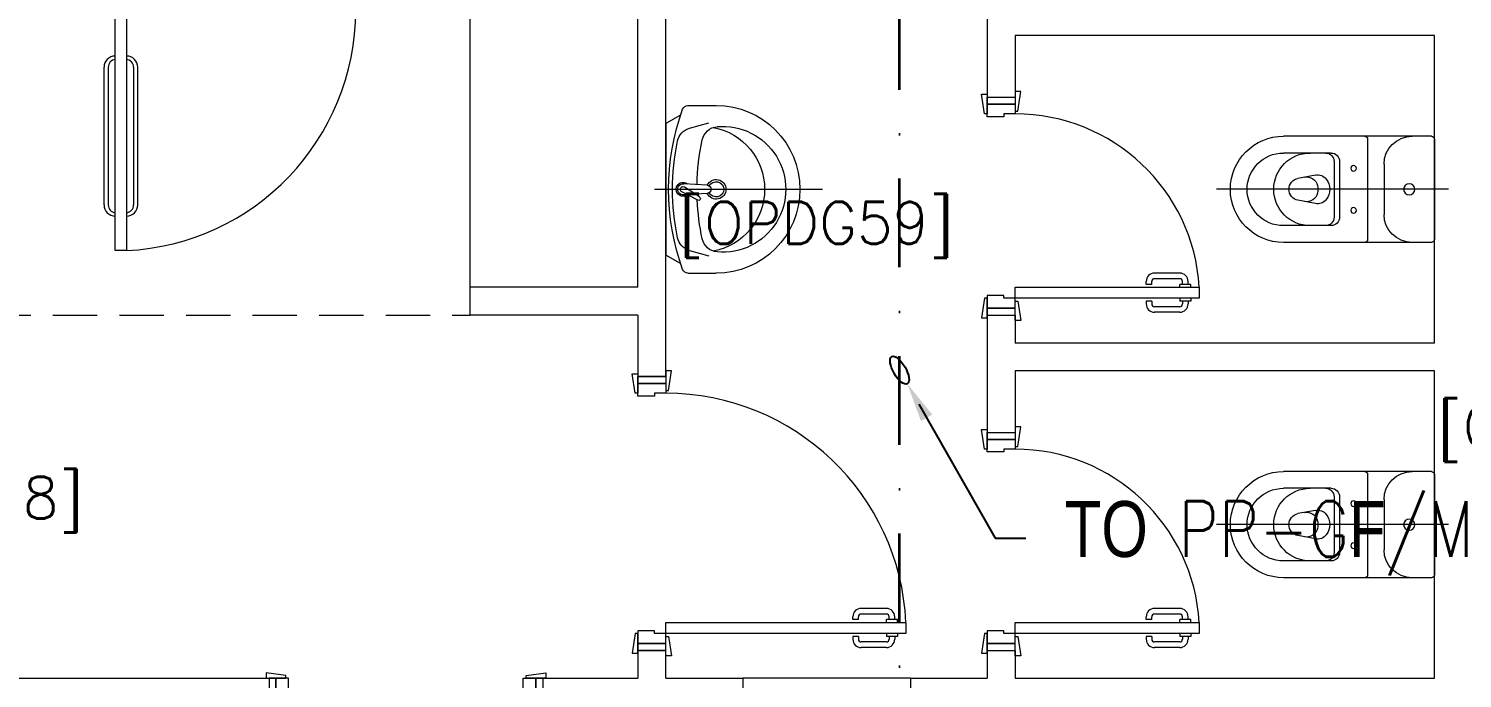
# Model space of a CAD drawing. Header units: inches. Extents: x -12418 to 242017, y -29325 to 19878.
# Drawn here: x 10488 to 15618, y 3883 to 6208 of the extents above; entities that cross this region are included whole.
import ezdxf
from ezdxf import colors
from ezdxf.entities.mleader import LeaderData, LeaderLine
from ezdxf.math import Vec2, Vec3

# ---------------------------------------------------------------- set-up
doc = ezdxf.new("R2010")
doc.units = ezdxf.units.IN
doc.header["$LTSCALE"] = 25
doc.header["$MEASUREMENT"] = 0
doc.linetypes.add('00-Ground Floor$0$HIDDEN', pattern=[9.525, 6.35, -3.175])
doc.linetypes.add('DASHDOT', pattern=[25.4, 12.7, -6.35, 0, -6.35])
doc.layers.get('0').update_dxf_attribs({"color": 8})
for name, color, linetype, lineweight in [('00-Ground Floor$0$72_EGR_BASE_TEXT', 252, 'Continuous', 5), ('00-Ground Floor$0$Aluminum', 251, 'Continuous', 5), ('00-Ground Floor$0$Proj', 251, 'Continuous', 5), ('00-Ground Floor$0$SANIT', 250, 'Continuous', 5), ('00-Ground Floor$0$Walls', 251, 'Continuous', 5), ('00-Ground Floor$0$Wooden Joinery', 251, 'Continuous', 5), ('E-LITE-CIRC', 6, 'Continuous', 25), ('E-LITE-CLNG-CNDT', 6, 'DASHDOT', 35), ('E-POWR-CLNG-CNDT', 6, 'DASHDOT', 35)]:
    doc.layers.add(name, color=color, linetype=linetype, lineweight=lineweight)
doc.styles.add('00-Ground Floor$0$SIMPLEX', font='SIMPLEX.shx', dxfattribs={"height": 150})
doc.styles.add('DC_Simplex', font='SIMPLEX.shx', dxfattribs={"width": 0.7})

# ---------------------------------------------------------------- blocks, each defined once
blk = doc.blocks.new('00-Ground Floor$0$A$C72370EFE')
at = {"layer": '00-Ground Floor$0$Wooden Joinery'}
for p, q in [((-0.01, -0.04), (-0.02, -0.04)), ((-0.01, -0.03), (-0.01, -0.07)), ((0, -0.03), (-0.01, -0.03)), ((0.04, -0.03), (0.05, -0.03)), ((0.05, -0.03), (0.05, -0.07)), ((0.05, -0.04), (0.06, -0.04)), ((-0.05, -0.07), (-0.05, -0.16)), ((-0.03, -0.07), (-0.03, -0.16)), ((-0.01, -0.06), (-0.02, -0.06)), ((0, -0.07), (-0.01, -0.07)), ((0.04, -0.07), (0.05, -0.07)), ((0.05, -0.06), (0.06, -0.06)), ((0.07, -0.07), (0.07, -0.16)), ((0.09, -0.07), (0.09, -0.16)), ((-0.01, -0.17), (-0.02, -0.17)), ((-0.01, -0.19), (-0.02, -0.19)), ((-0.01, -0.17), (-0.01, -0.19)), ((0.05, -0.17), (0.06, -0.17)), ((0.05, -0.17), (0.05, -0.19)), ((0.05, -0.19), (0.06, -0.19))]:
    blk.add_line(p, q, dxfattribs=at)
for centre, radius, start, end in [((-0.02, -0.07), 0.03, 90, 180), ((0.06, -0.07), 0.03, 0, 90), ((-0.02, -0.07), 0.01, 90, 180), ((0.06, -0.07), 0.01, 0, 90), ((-0.02, -0.16), 0.03, 180, 270), ((-0.02, -0.16), 0.01, 180, 270), ((0.06, -0.16), 0.01, 270, 0), ((0.06, -0.16), 0.03, 270, 0)]:
    blk.add_arc(centre, radius, start, end, dxfattribs=at)
blk = doc.blocks.new('00-Ground Floor$0$A$C5DAD61B4')
at = {"layer": '00-Ground Floor$0$Wooden Joinery'}
for points in [[(80, 959.1), (80, 969.1), (10, 979.1), (10, 959.1)], [(940, 959.1), (940, 969.1), (1010, 979.1), (1010, 959.1)], [(70, 859.1), (70, 849.1), (0, 839.1), (0, 859.1)], [(120, 859.1), (120, 0), (80, 0), (80, 859.1)], [(950, 859.1), (950, 849.1), (1020, 839.1), (1020, 859.1)]]:
    blk.add_lwpolyline(points, close=True, dxfattribs=at)
for points in [[(45, 859.1), (45, 959.1), (20, 959.1), (20, 859.1), (45, 859.1)], [(45, 859.1), (80, 859.1), (80, 899.1), (90, 899.1), (90, 959.1), (45, 959.1), (45, 859.1)], [(975, 859.1), (940, 859.1), (940, 899.1), (930, 899.1), (930, 959.1), (975, 959.1), (975, 859.1)], [(975, 859.1), (975, 959.1), (1000, 959.1), (1000, 859.1), (975, 859.1)]]:
    blk.add_lwpolyline(points, dxfattribs=at)
blk.add_arc((80, 859.1), 860, 272.666, 0, dxfattribs=at)
at = {"layer": '00-Ground Floor$0$Wooden Joinery', "xscale": 999.9999999998854, "yscale": 999.9999999998854, "zscale": 999.9999999998854, "rotation": 180}
blk.add_blockref('00-Ground Floor$0$A$C72370EFE', (120, 0), dxfattribs=at)
blk = doc.blocks.new('00-Ground Floor$0$A$C268A7CF0')
at = {"layer": '00-Ground Floor$0$Wooden Joinery'}
for points in [[(80, 758.8), (80, 768.8), (10, 778.8), (10, 758.8)], [(740, 758.8), (740, 768.8), (810, 778.8), (810, 758.8)], [(70, 658.8), (70, 648.8), (0, 638.8), (0, 658.8)], [(120, 658.8), (120, 0), (80, 0), (80, 658.8)], [(750, 658.8), (750, 648.8), (820, 638.8), (820, 658.8)]]:
    blk.add_lwpolyline(points, close=True, dxfattribs=at)
for points in [[(45, 658.8), (45, 758.8), (20, 758.8), (20, 658.8), (45, 658.8)], [(45, 658.8), (80, 658.8), (80, 698.8), (90, 698.8), (90, 758.8), (45, 758.8), (45, 658.8)], [(775, 658.8), (740, 658.8), (740, 698.8), (730, 698.8), (730, 758.8), (775, 758.8), (775, 658.8)], [(775, 658.8), (775, 758.8), (800, 758.8), (800, 658.8), (775, 658.8)]]:
    blk.add_lwpolyline(points, dxfattribs=at)
blk.add_arc((80, 658.8), 660, 273.4748, 0, dxfattribs=at)
at = {"layer": '00-Ground Floor$0$Wooden Joinery', "xscale": 999.9999999998854, "yscale": 999.9999999998854, "zscale": 999.9999999998854, "rotation": 180}
blk.add_blockref('00-Ground Floor$0$A$C72370EFE', (120, 0), dxfattribs=at)
blk = doc.blocks.new('00-Ground Floor$0$WC manta')
at = {"layer": '00-Ground Floor$0$SANIT'}
for p, q in [((-0.13, 0.18), (-0.13, -0.18)), ((-0.12, 0.19), (0.41, 0.19)), ((0.109, 0.18), (0.109, -0.18)), ((0.239, 0.13), (0.41, 0.13)), ((0.05, 0.09), (0.05, -0.09)), ((0.209, 0.1), (0.209, -0.1)), ((0.229, 0.1), (0.229, -0.1)), ((-0.18, 0), (0.65, 0)), ((0.2955, 0.051), (0.3581, 0.0393)), ((0.2955, -0.051), (0.3581, -0.0393)), ((0.239, -0.13), (0.41, -0.13)), ((-0.12, -0.19), (0.41, -0.19))]:
    blk.add_line(p, q, dxfattribs=at)
for centre, radius in [((0.159, 0.0752), 0.01), ((-0.04, 0), 0.02), ((0.159, -0.0753), 0.01)]:
    blk.add_circle(centre, radius, dxfattribs=at)
for centre, radius, start, end in [((-0.12, 0.18), 0.01, 90, 180), ((-0.05, 0.09), 0.1, 0, 90), ((0.119, 0.18), 0.01, 90, 180), ((0.41, 0), 0.19, 270, 90), ((0.239, 0.1), 0.03, 90, 180), ((0.259, 0.1), 0.03, 90, 180), ((0.3147, 0), 0.13, 270, 90), ((0.41, 0), 0.13, 270, 90), ((0.2882, 0.0117), 0.04, 79.4289, 141.525), ((0.3029, 0), 0.0588, 141.525, 218.475), ((0.3454, 0), 0.0588, 166.4176, 193.5824), ((0.3271, 0.0044), 0.04, 79.4289, 166.4176), ((0.3507, 0), 0.04, 280.5711, 79.4289), ((0.2882, -0.0117), 0.04, 218.475, 280.5711), ((0.3271, -0.0044), 0.04, 193.5824, 280.5711), ((-0.05, -0.09), 0.1, 270, 0), ((0.239, -0.1), 0.03, 180, 270), ((0.259, -0.1), 0.03, 180, 270), ((-0.12, -0.18), 0.01, 180, 270), ((0.119, -0.18), 0.01, 180, 270)]:
    blk.add_arc(centre, radius, start, end, dxfattribs=at)
blk = doc.blocks.new('00-Ground Floor$0$lav-manta 60')
at = {"layer": '00-Ground Floor$0$SANIT'}
for p, q in [((-0.2658, -0.0529), (-0.2358, 0)), ((-0.2358, 0), (0.2358, 0)), ((0, 0.04), (0, -0.56)), ((0.2658, -0.0529), (0.2358, 0)), ((-0.3, -0.0789), (-0.3, -0.18)), ((-0.2185, -0.0841), (-0.2383, -0.1537)), ((-0.015, -0.1473), (-0.0199, -0.064)), ((0.0274, -0.121), (-0.0078, -0.0673)), ((0.0389, -0.1142), (0.0087, -0.0575)), ((0.0191, -0.077), (0.0199, -0.064)), ((0.2185, -0.0841), (0.2383, -0.1537)), ((0.3, -0.0789), (0.3, -0.18)), ((0.015, -0.1473), (0.0174, -0.1057))]:
    blk.add_line(p, q, dxfattribs=at)
for centre, radius, start, end in [((0, -0.8557), 0.8457, 70.1771, 109.8229), ((-0.1608, -0.1006), 0.06, 101.8086, 164.0794), ((0, -0.8696), 0.8457, 78.1914, 101.8086), ((0, -0.0617), 0.025, 320.7474, 220.368), ((0, -0.0617), 0.02, 353.2671, 186.682), ((0.1608, -0.1006), 0.06, 15.9206, 78.1914), ((-0.28, -0.0789), 0.02, 109.8229, 180), ((0, -0.0617), 0.00966, 25.4127, 215.9577), ((0.28, -0.0789), 0.02, 0, 70.1771), ((-0.1645, -0.189), 0.06, 102.0883, 174.8142), ((0, -0.9572), 0.8457, 91.1572, 102.0883), ((0, -0.18), 0.035, 115.3106, 64.6894), ((0, -0.1473), 0.015, 180, 0), ((0, -0.9572), 0.8457, 88.5486, 88.844), ((0.0332, -0.1176), 0.00666, 210.6852, 30.6852), ((0, -0.9572), 0.8457, 77.9117, 87.4274), ((0.1645, -0.189), 0.06, 5.1858, 77.9117), ((0, -0.18), 0.3, 180, 0), ((0, -0.2039), 0.2252, 174.8142, 5.1858), ((0, -0.1282), 0.2252, 190.6097, 349.3903), ((0, -0.18), 0.0275, 117.1496, 62.8504)]:
    blk.add_arc(centre, radius, start, end, dxfattribs=at)
blk = doc.blocks.new('00-Ground Floor')
at = {"layer": '00-Ground Floor$0$Aluminum'}
blk.add_line((13642.9, 3882.6, 0), (13042.9, 3882.6, 0), dxfattribs=at)
at = {"layer": '00-Ground Floor$0$Proj', "linetype": '00-Ground Floor$0$HIDDEN'}
blk.add_line((8907.9, 5182.6, 0), (12067.9, 5182.6, 0), dxfattribs=at)
at = {"layer": '00-Ground Floor$0$Walls'}
for p, q in [((12767.9, 4962.6, 0), (12767.9, 8502.6, 0)), ((13917.9, 6382.6, 0), (13917.9, 5962.6, 0)), ((12667.9, 5282.6, 0), (12667.9, 6272.6, 0)), ((15517.9, 6182.6, 0), (14017.9, 6182.6, 0)), ((14017.9, 6182.6, 0), (14017.9, 5962.6, 0)), ((15517.9, 5082.6, 0), (15517.9, 6182.6, 0)), ((13917.9, 5962.6, 0), (14017.9, 5962.6, 0)), ((12667.9, 5282.6, 0), (12067.9, 5282.6, 0)), ((12067.9, 5182.6, 0), (12067.9, 5282.6, 0)), ((12667.9, 5182.6, 0), (12067.9, 5182.6, 0)), ((12667.9, 5182.6, 0), (12667.9, 4962.6, 0)), ((13917.9, 5182.6, 0), (13917.9, 4762.6, 0)), ((13917.9, 5182.6, 0), (14017.9, 5182.6, 0)), ((14017.9, 5182.6, 0), (14017.9, 5082.6, 0)), ((15517.9, 5082.6, 0), (14017.9, 5082.6, 0)), ((15517.9, 4982.6, 0), (14017.9, 4982.6, 0)), ((14017.9, 4982.6, 0), (14017.9, 4762.6, 0)), ((15517.9, 3882.6, 0), (15517.9, 4982.6, 0)), ((12767.9, 4962.6, 0), (12667.9, 4962.6, 0)), ((13917.9, 4762.6, 0), (14017.9, 4762.6, 0)), ((12667.9, 3982.6, 0), (12667.9, 3882.6, 0)), ((12767.9, 3982.6, 0), (12667.9, 3982.6, 0)), ((12767.9, 3882.6, 0), (12767.9, 3982.6, 0)), ((13917.9, 3982.6, 0), (14017.9, 3982.6, 0)), ((13917.9, 3982.6, 0), (13917.9, 3882.6, 0)), ((14017.9, 3982.6, 0), (14017.9, 3882.6, 0)), ((8307.9, 3882.6, 0), (11347.9, 3882.6, 0)), ((12327.9, 3882.6, 0), (12667.9, 3882.6, 0)), ((12767.9, 3882.6, 0), (13042.9, 3882.6, 0)), ((13042.9, 3882.6, 0), (13042.9, 3782.6, 0)), ((13642.9, 3882.6, 0), (13917.9, 3882.6, 0)), ((13642.9, 3882.6, 0), (13642.9, 3782.6, 0)), ((14017.9, 3882.6, 0), (15517.9, 3882.6, 0))]:
    blk.add_line(p, q, dxfattribs=at)
at = {"layer": '00-Ground Floor$0$Wooden Joinery'}
for p, q in [((12067.9, 5282.6, 0), (12067.9, 6272.6, 0)), ((10757.6, 5576.8, 0), (10757.6, 6069.6, 0)), ((10772.6, 6069.6, 0), (10772.6, 5576.8, 0)), ((10863.4, 6069.6, 0), (10863.4, 5576.8, 0)), ((10878.3, 5576.8, 0), (10878.3, 6069.6, 0))]:
    blk.add_line(p, q, dxfattribs=at)
at = {"layer": '00-Ground Floor$0$Wooden Joinery', "elevation": 0}
blk.add_lwpolyline([(10837.9, 6272.6), (10837.9, 5413.5), (10797.9, 5413.5), (10797.9, 6272.6)], close=True, dxfattribs=at)
at = {"layer": '00-Ground Floor$0$Wooden Joinery'}
for centre, radius, start, end in [((10797.9, 6272.6, 0), 860, 272.666, 0), ((10797.5, 6069.6, 0), 39.8, 89.9998, 179.9998), ((10838.5, 6069.6, 0), 39.8, 0.0002, 90.0002), ((10800.4, 6069.6, 0), 27.9, 95.1684, 179.9998), ((10835.5, 6069.6, 0), 27.9, 0.0002, 84.9746), ((10797.5, 5576.8, 0), 39.8, 179.9998, 269.9998), ((10800.4, 5576.8, 0), 27.9, 179.9998, 264.8316), ((10835.5, 5576.8, 0), 27.9, 275.0254, 0.0002), ((10838.5, 5576.8, 0), 39.8, 270.0002, 0.0002)]:
    blk.add_arc(centre, radius, start, end, dxfattribs=at)
at = {"layer": '00-Ground Floor$0$SANIT', "xscale": -1000.000000000223, "yscale": 1000.000000000223, "zscale": 1000.000000000223, "rotation": 90}
blk.add_blockref('00-Ground Floor$0$lav-manta 60', (12767.9, 5632.6, 0), dxfattribs=at)
at = {"layer": '00-Ground Floor$0$SANIT', "xscale": -999.9999999999995, "yscale": 999.9999999999995, "zscale": 999.9999999999995}
for p in [(15387.9, 5632.6, 0), (15387.9, 4432.6, 0)]:
    blk.add_blockref('00-Ground Floor$0$WC manta', p, dxfattribs=at)
at = {"layer": '00-Ground Floor$0$Wooden Joinery', "rotation": 90.00000000000001}
for name, p in [('00-Ground Floor$0$A$C268A7CF0', (14676.7, 5162.6, 0)), ('00-Ground Floor$0$A$C5DAD61B4', (13627, 3962.6, 0)), ('00-Ground Floor$0$A$C268A7CF0', (14676.7, 3962.6, 0))]:
    blk.add_blockref(name, p, dxfattribs=at)
at = {"layer": '00-Ground Floor$0$Wooden Joinery', "xscale": -1}
blk.add_blockref('00-Ground Floor$0$A$C5DAD61B4', (12347.9, 2923.5, 0), dxfattribs=at)
at = {"layer": '00-Ground Floor$0$72_EGR_BASE_TEXT', "char_height": 150, "attachment_point": 2, "style": '00-Ground Floor$0$SIMPLEX'}
for s, insert in [('[OPDG59]', (13306.8, 5588, 0)), ('[OPDG55]', (16020.8, 4857.2, 0)), ('[OPDG58]', (10193.3, 4604, 0))]:
    blk.add_mtext(s, dxfattribs=dict(at, insert=insert))
blk = doc.blocks.new('ARR0W')
at = {"color": 45}
blk.add_ellipse((0, 0), major_axis=(0.4, 0), ratio=0.4, dxfattribs=at)
at = {"color": 45, "ltscale": 0.5}
blk.add_solid([(-1.4, 0.167), (-0.4, 0), (-1.4, -0.167)], dxfattribs=at)

msp = doc.modelspace()

# ---------------------------------------------------------------- linework, layer by layer
at = {"layer": 'E-POWR-CLNG-CNDT'}
msp.add_lwpolyline([(13604.2, -997.4), (13604.2, 7736.1, -0.414214), (13679.2, 7811.1), (15154.1, 7811.1, 0.414214), (15229.1, 7886.1), (15229.1, 8322.6)], format="xyb", dxfattribs=at)

# ---------------------------------------------------------------- block references
at = {"layer": 'E-LITE-CLNG-CNDT'}
msp.add_blockref('00-Ground Floor', (0, 0), dxfattribs=at)

# ---------------------------------------------------------------- leaders
at = {"layer": 'E-LITE-CIRC'}
ml = msp.add_multileader_mtext('Standard', dxfattribs=at)
ml.set_content('{\\Fdc_el_romans|c0;\\W0.8;TO\\Fromans|c0; \\Fsimplex|c0;PP-G\\Fdc_el_romans|c0;F\\Fsimplex|c0;/M10}', color=256, style='DC_Simplex')
ml.set_leader_properties()
ml.set_arrow_properties(name='ARR0W')
ml.build(insert=Vec2(0, 0))
ml.multileader.update_dxf_attribs({"dogleg_length": 200, "arrow_head_size": 140, "scale": 100})
ctx = ml.context
ctx.base_point, ctx.scale, ctx.char_height, ctx.arrow_head_size, ctx.landing_gap_size, ctx.plane_origin, ctx.plane_x_axis, ctx.plane_y_axis = Vec3(14055.5, 4383.6, 0), 100, 200, 140, 140, Vec3(23331.1, -609.8, 0), Vec3(1, 0.000001, 0), Vec3(-0.000001, 1, 0)
notes = []
notes.append((ctx, [(0, (1, 1, 0), (13946.7, 4383.6, 0), (1, 0.000001, 0), 108.8, [(0, [(13604.2, 4985.2, 0)], 0, [])])]))
ctx.mtext.insert, ctx.mtext.text_direction, ctx.mtext.rotation, ctx.mtext.flow_direction = Vec3(14195.5, 4516.9, 0), Vec3(1, 0.000001, 0), 0.000001, 5
for ctx, leaders in notes:
    for number, flags, end, landing, length, lines in leaders:
        leader = LeaderData()
        leader.index, (leader.has_last_leader_line, leader.has_dogleg_vector, leader.attachment_direction) = number, flags
        leader.last_leader_point, leader.dogleg_vector, leader.dogleg_length = Vec3(end), Vec3(landing), length
        for number, points, colour, breaks in lines:
            line = LeaderLine()
            line.index, line.vertices, line.color, line.breaks = number, Vec3.list(points), colors.encode_raw_color(colour), breaks
            leader.lines.append(line)
        ctx.leaders.append(leader)

doc.saveas('drawing.dxf')
